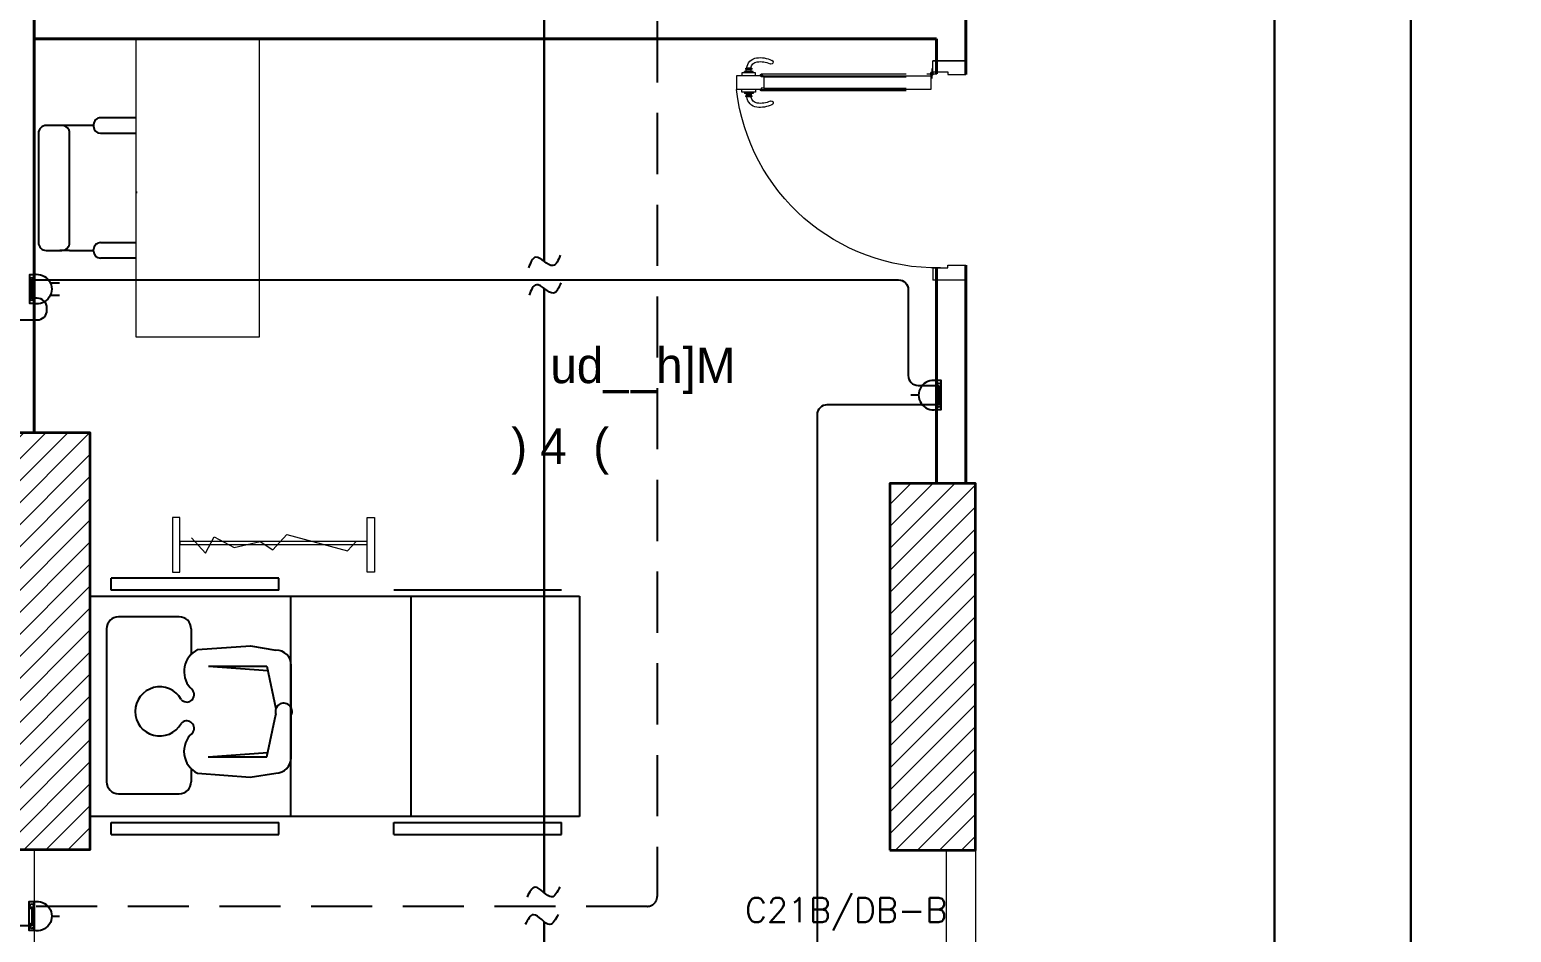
# Model space of a CAD drawing. Header units: inches. Extents: x 3955 to 4125, y 4886 to 4983.
# Drawn here: x 4042.08 to 4048.13, y 4931.12 to 4934.82 of the extents above; entities that cross this region are included whole.
import ezdxf

# ---------------------------------------------------------------- set-up
doc = ezdxf.new("R2010")
doc.units = ezdxf.units.IN
doc.header["$MEASUREMENT"] = 0
doc.linetypes.add('HIDDEN', pattern=[0.375, 0.25, -0.125])
doc.layers.get('0').update_dxf_attribs({"lineweight": 35})
for name, color, linetype, lineweight in [('Column(S)', 24, 'Continuous', 35), ('DIM IN', 12, 'Continuous', 15), ('DOOR', 24, 'Continuous', 18), ('hatch col(S)', 45, 'Continuous', 15), ('Shop Drawing', 3, 'Continuous', 30), ('TEXT', 152, 'Continuous', 30), ('walls', 7, 'Continuous', 40)]:
    doc.layers.add(name, color=color, linetype=linetype, lineweight=lineweight)
for name, color, linetype in [('E Wiring', 1, 'HIDDEN'), ('E-CUT', 30, 'Continuous'), ('E-POWER', 3, 'Continuous'), ('E-TEXT', 2, 'Continuous'), ('finish', 32, 'Continuous'), ('N Wiring', 255, 'Continuous'), ('UMG-ML', 251, 'Continuous')]:
    doc.layers.add(name, color=color, linetype=linetype)
doc.styles.add('ELEC', font='romans.shx')
doc.styles.add('SOSA', font='sosa.shx')

# ---------------------------------------------------------------- blocks, each defined once
blk = doc.blocks.new('A$C73D03C2A')
at = {"layer": 'DOOR', "linetype": 'Continuous'}
for p, q in [((0.0605, 0.8351), (0.0605, 0.8895)), ((0.0605, 0.8895), (0.0714, 0.8895)), ((0.0714, 0.8128), (0.0714, 0.9107)), ((0.0714, 0.9107), (0.1258, 0.9107)), ((0.1258, 0.8128), (0.1258, 0.9107)), ((0.1367, 0.8895), (0.1258, 0.8895)), ((0.1367, 0.8351), (0.1367, 0.8895)), ((0.0412, 0.8522), (0.0412, 0.8715)), ((0.0463, 0.8522), (0.0463, 0.8715)), ((0.0466, 0.8522), (0.0466, 0.8721)), ((0.0529, 0.8721), (0.0466, 0.8721)), ((0.0529, 0.8522), (0.0466, 0.8522)), ((0.0529, 0.8522), (0.0529, 0.8721)), ((0.0551, 0.8453), (0.0551, 0.879)), ((0.0605, 0.879), (0.0551, 0.879)), ((0.0605, 0.8453), (0.0551, 0.8453)), ((0.0714, 0.8351), (0.0605, 0.8351)), ((0.1258, 0.8351), (0.1367, 0.8351)), ((0.1367, 0.879), (0.1421, 0.879)), ((0.1367, 0.8453), (0.1421, 0.8453)), ((0.1421, 0.8453), (0.1421, 0.879)), ((0.1443, 0.8721), (0.1506, 0.8721)), ((0.1443, 0.8522), (0.1443, 0.8721)), ((0.1443, 0.8522), (0.1506, 0.8522)), ((0.1506, 0.8522), (0.1506, 0.8721)), ((0.156, 0.8721), (0.1558, 0.8721)), ((0.156, 0.8522), (0.156, 0.8721)), ((0.0659, 0.2365), (0.0659, 0.8124)), ((0.0706, 0.8171), (0.0706, 0.8076)), ((0.0714, 0.8128), (0.0714, 0.2363)), ((0.0757, 0.8128), (0.0714, 0.8128)), ((0.0757, 0.8019), (0.0757, 0.8128)), ((0.0757, 0.8019), (0.0757, 0.2363)), ((0.0757, 0.8019), (0.1214, 0.8019)), ((0.1214, 0.8019), (0.1214, 0.8128)), ((0.1214, 0.8128), (0.1258, 0.8128)), ((0.1214, 0.8019), (0.1214, 0.2363)), ((0.1258, 0.8128), (0.1258, 0.2363)), ((0.1266, 0.8171), (0.1266, 0.8076)), ((0.1313, 0.2365), (0.1313, 0.8124)), ((0.0714, 0.2363), (0.0714, 0.1384)), ((0.1258, 0.1384), (0.1258, 0.2363)), ((0.0127, 0), (0.0127, 0.1306)), ((0.0563, 0.1306), (0.0127, 0.1306)), ((0.0563, 0.1306), (0.0563, 0.0707)), ((0.0714, 0.1384), (0.1258, 0.1384)), ((0.8351, 0.1306), (0.8351, 0.0707)), ((0.8351, 0.1306), (0.8839, 0.1306)), ((0.8839, 0), (0.8839, 0.1306)), ((0.0563, 0.0707), (0.0671, 0.0707)), ((0.0671, 0.0707), (0.0671, 0)), ((0.8242, 0.0707), (0.8242, 0)), ((0.8351, 0.0707), (0.8242, 0.0707)), ((0.0671, 0), (0.0127, 0)), ((0.8242, 0), (0.8839, 0))]:
    blk.add_line(p, q, dxfattribs=at)
at = {"layer": 'DOOR'}
for p, q in [((0.0127, 0.1307), (0.0127, 0)), ((0.0127, 0.1307), (0.0127, 0)), ((0.0127, 0.1307), (0.0127, 0)), ((0.0435, 0.1345), (0.0822, 0.1345)), ((0.0563, 0.1306), (0.0714, 0.1384)), ((0.0638, 0.1538), (0.0638, 0.1152))]:
    blk.add_line(p, q, dxfattribs=at)
at = {"layer": 'DOOR', "linetype": 'Continuous'}
blk.add_circle((0.0638, 0.1345), 0.00617, dxfattribs=at)
at = {"layer": 'DOOR'}
blk.add_arc((0.0349, 0.1156), 0.8003, 358.92889, 83.4773, dxfattribs=at)
at = {"layer": 'DOOR', "linetype": 'Continuous'}
for centre, radius, start, end in [((0.1052, 0.8173), 0.1054, 172.49463, 205.98988), ((0.0462, 0.8251), 0.0459, 96.27656, 172.49463), ((0.106, 0.8158), 0.0903, 171.58976, 204.90774), ((0.0462, 0.8251), 0.0297, 99.70891, 172.49463), ((0.0437, 0.8715), 0.00259, 0, 180), ((0.0437, 0.8522), 0.00259, 180, 0), ((0.1532, 0.8721), 0.00262, 0, 192.45107), ((0.1532, 0.8522), 0.00262, 167.54893, 0), ((0.151, 0.8244), 0.0459, 7.50537, 83.72344), ((0.151, 0.8244), 0.0297, 7.50537, 80.29109), ((0.0912, 0.8151), 0.0903, 335.09226, 8.41024), ((0.092, 0.8166), 0.1054, 334.01012, 7.50537), ((0.0179, 0.7732), 0.00773, 195.29128, 36.68849), ((0.0706, 0.8124), 0.00476, 90, 270), ((0.1266, 0.8124), 0.00476, 270, 90), ((0.1793, 0.7725), 0.00773, 143.31151, 344.70872)]:
    blk.add_arc(centre, radius, start, end, dxfattribs=at)
blk = doc.blocks.new('d33dd3')
at = {"layer": 'UMG-ML'}
for p, q in [((-0.2736, -0.6875, 0), (-0.2736, 1.3125, 0)), ((-0.2736, 1.3125, 0), (0.6264, 1.3125, 0)), ((0.6264, 1.3125, 0), (0.6264, -0.6875, 0)), ((-0.3478, 1.2266, 0), (-0.3478, 0.5408, 0)), ((-0.3478, 1.2266, 0), (-0.2986, 1.2266, 0)), ((-0.2986, 1.2266, 0), (-0.2986, 0.5408, 0)), ((0.4933, 1.2456, 0), (-0.132, 1.2456, 0)), ((0.6514, 1.2266, 0), (0.7006, 1.2266, 0)), ((0.6514, 0.5408, 0), (0.6514, 1.2266, 0)), ((0.7006, 0.5408, 0), (0.7006, 1.2266, 0)), ((-0.1813, 1.1964, 0), (-0.1813, 0.949, 0)), ((0.5425, 0.949, 0), (0.5425, 1.1964, 0)), ((-0.079, 0.8998, 0), (-0.132, 0.8998, 0)), ((-0.0974, 0.8741, 0), (-0.1129, 0.6585, 0)), ((0.4933, 0.8998, 0), (0.3893, 0.8998, 0)), ((0.4083, 0.8735, 0), (0.4233, 0.6578, 0)), ((-0.0303, 0.83, 0), (-0.0306, 0.5902, 0)), ((-0.0303, 0.83, 0), (-0.0123, 0.5863, 0)), ((0.341, 0.8296, 0), (0.3224, 0.5859, 0)), ((0.341, 0.8296, 0), (0.3407, 0.5898, 0)), ((-0.1129, 0.6585, 0), (-0.0964, 0.5537, 0)), ((0.4233, 0.6578, 0), (0.4065, 0.5531, 0)), ((-0.0306, 0.5902, 0), (0.1437, 0.5533, 0)), ((0.3407, 0.5898, 0), (0.1666, 0.5534, 0)), ((-0.3478, 0.5408, 0), (-0.2986, 0.5408, 0)), ((-0.2736, 0.4921, 0), (0.6264, 0.4921, 0)), ((-0.0336, 0.4908, 0), (0.1403, 0.4906, 0)), ((0.1701, 0.4905, 0), (0.3435, 0.4903, 0)), ((0.6514, 0.5408, 0), (0.7006, 0.5408, 0)), ((-0.3478, 0.0708), (-0.3478, -0.615, 0)), ((-0.3478, 0.0708), (-0.2986, 0.0708)), ((-0.2986, 0.0708), (-0.2986, -0.615, 0)), ((0.6514, -0.615, 0), (0.6514, 0.0708)), ((-0.2736, 0), (0.6264, 0)), ((-0.3478, -0.615, 0), (-0.2986, -0.615, 0)), ((0.6264, -0.6875, 0), (-0.2736, -0.6875, 0))]:
    blk.add_line(p, q, dxfattribs=at)
at = {"layer": 'UMG-ML', "extrusion": (2.41083e-16, 3.09637e-09, 1)}
for centre, major_axis, start_param, end_param in [((-0.132, 1.1964, 0), (-0.0348, 0.0348), -0.785398, 0.785398), ((0.4933, 1.1964, 0), (0.0348, 0.0348), 5.497787, 7.068583), ((0.1556, 1.0283, 0), (0.0711, 0.0711), 4.437256, 9.697548), ((-0.132, 0.949, 0), (0.0348, 0.0348), 2.356194, 3.926991), ((-0.0081, 0.8294, 0), (0.0706, 0.0706), 6.221447, 8.175497), ((0.087, 0.9178, 0), (-0.0211, 0.0211), 1.847116, 4.797711), ((0.2239, 0.9176, 0), (0.0211, 0.0211), 1.483111, 4.433706), ((0.3189, 0.829, 0), (0.0706, 0.0706), 5.959307, 7.791512), ((0.4933, 0.949, 0), (-0.0348, 0.0348), 2.356194, 3.926991), ((0.0951, 0.9325, 0), (-0.033, 0.033), 1.439158, 1.849731), ((0.2159, 0.9324, 0), (0.033, 0.033), 4.431091, 4.841664), ((-0.0335, 0.5536, 0), (0.0444, 0.0444), 2.355013, 3.925809), ((0.1552, 0.5212, 0), (-0.0241, 0.0241), 1.902531, 5.841527), ((0.3436, 0.5532, 0), (0.0444, 0.0444), 3.925809, 5.496605)]:
    blk.add_ellipse(centre, major_axis=major_axis, ratio=1, start_param=start_param, end_param=end_param, dxfattribs=at)
blk = doc.blocks.new('A$C62E15A51')
at = {"layer": 'UMG-ML', "color": 34}
for p, q in [((0.0319, 0.3725), (0.0319, 0.3086)), ((0.5106, 0.4044), (0.0638, 0.4044)), ((0.5425, 0.3086), (0.5425, 0.3725)), ((0.0319, 0.2767), (0.0319, 0.3163)), ((0.5425, 0.2767), (0.5425, 0.3163)), ((0.0319, 0.2767), (0.0319, 0.1787)), ((0.0638, 0.2767), (0.5106, 0.2767)), ((0.5425, 0.1787), (0.5425, 0.2767)), ((0, 0.0044), (0, 0.15)), ((0.0287, 0.1787), (0.0351, 0.1787)), ((0.0638, 0.15), (0.0638, 0.0044)), ((0.5106, 0.15), (0.5106, 0.0044)), ((0.5457, 0.1787), (0.5393, 0.1787)), ((0.5744, 0.0044), (0.5744, 0.15)), ((0.269, 0), (0.269, 0.0044))]:
    blk.add_line(p, q, dxfattribs=at)
for centre, radius, start, end in [((0.0638, 0.3725), 0.0319, 90.00034, 180.00034), ((0.5106, 0.3725), 0.0319, 0.00034, 90.00034), ((0.0638, 0.3086), 0.0319, 180.00034, 270.00034), ((0.5106, 0.3086), 0.0319, 270.00034, 0.00034), ((0.0287, 0.15), 0.0287, 90.00034, 180.00034), ((0.0351, 0.15), 0.0287, 0.00034, 90.00034), ((0.5393, 0.15), 0.0287, 90.00034, 180.00034), ((0.5457, 0.15), 0.0287, 0.00034, 90.00034)]:
    blk.add_arc(centre, radius, start, end, dxfattribs=at)
blk = doc.blocks.new('S2')
at = {"linetype": 'Continuous'}
for p, q in [((-62, 167), (-62, 260)), ((62, 167), (62, 260))]:
    blk.add_line(p, q, dxfattribs=at)
blk.add_line((-147, 0), (147, 0))
blk.add_lwpolyline([(147, 0), (-147, 0), (-147, -44), (147, -44)], close=True)
for centre in [(-93, -22), (93, -22)]:
    blk.add_circle(centre, 19.4)
blk.add_arc((0, 30), 150, 348.4616, 191.5384, dxfattribs=at)
blk = doc.blocks.new('S1')
for p, q in [((0, 180), (0, 260)), ((-147, 0), (147, 0))]:
    blk.add_line(p, q)
blk.add_lwpolyline([(147, 0), (-147, 0), (-147, -48), (147, -48)], close=True)
for centre in [(-99, -24), (99, -24)]:
    blk.add_circle(centre, 22.2)
at = {"linetype": 'Continuous'}
blk.add_arc((0, 30), 150, 348.4616, 191.5384, dxfattribs=at)
blk = doc.blocks.new('A$C606D7A20')
at = {"layer": 'hatch col(S)', "ltscale": 2.5}
h = blk.add_hatch(dxfattribs=at)
h.set_pattern_fill('ANSI31', color=256, scale=0.02, angle=-360)
h.set_pattern_definition([(45, (-146.810725, 292.86771), (-0.044901281, 0.044901281), [])])
h.paths.add_polyline_path([(27.87755, -5.29784), (27.52755, -5.29784), (27.52755, -7.00207), (27.87755, -7.00207)])
h = blk.add_hatch(dxfattribs=at)
h.set_pattern_fill('ANSI31', color=256, scale=0.02, angle=-360)
h.set_pattern_definition([(45, (-607.68496, 328.17905), (-0.0449012806, 0.0449012806), [])])
h.paths.add_polyline_path([(31.49743, -5.50682), (31.14733, -5.50682), (31.14733, -7.00464), (31.49744, -7.00473)])
at = {"layer": 'Column(S)', "ltscale": 2.5}
for points in [[(27.52755, -7.00207), (27.87755, -7.00207), (27.87755, -5.29784), (27.52755, -5.29784)], [(31.14743, -7.00468), (31.49743, -7.00468), (31.49743, -5.50468), (31.14743, -5.50468)], [(31.14743, -7.00468), (31.49743, -7.00468), (31.49743, -5.50468), (31.14743, -5.50468)]]:
    blk.add_lwpolyline(points, close=True, dxfattribs=at)
at = {"layer": 'DIM IN', "ltscale": 2.5}
for p, q in [((28.29127, -5.7268, 0), (28.34921, -5.7895, 0)), ((28.34921, -5.7895, 0), (28.38468, -5.72325, 0)), ((28.38468, -5.72325, 0), (28.4665, -5.76706, 0)), ((28.4665, -5.76706, 0), (28.57228, -5.74218, 0)), ((28.57228, -5.74218, 0), (28.62431, -5.77649, 0)), ((28.62431, -5.77649, 0), (28.68106, -5.71379, 0)), ((28.68106, -5.71379, 0), (28.9299, -5.78004, 0)), ((28.9299, -5.78004, 0), (28.96419, -5.74218, 0)), ((27.64755, -7.00207), (27.64755, -8.18463)), ((31.37743, -7.00468), (31.37743, -8.30463)), ((31.49743, -7.00468), (31.49743, -8.30463))]:
    blk.add_line(p, q, dxfattribs=at)
blk.add_lwpolyline([(28.56844, -3.68734), (28.56844, -4.90653), (28.06545, -4.90653), (28.06545, -3.68734)], close=True, dxfattribs=at)
at = {"layer": 'DIM IN', "ltscale": 2.5, "elevation": 0}
for points in [[(28.21391, -5.64406), (28.21391, -5.86738), (28.24347, -5.86738), (28.24347, -5.64406)], [(29.03987, -5.64406), (29.03987, -5.86738), (29.01031, -5.86738), (29.01031, -5.64406)], [(28.24347, -5.74218), (28.24347, -5.75519), (29.01031, -5.75519), (29.01031, -5.74218)]]:
    blk.add_lwpolyline(points, close=True, dxfattribs=at)
at = {"layer": 'E Wiring'}
for points in [[(30.19563, -0.24038), (30.19563, -7.19409, -0.4142136), (30.15563, -7.23409), (27.63793, -7.23409)], [(27.63793, -7.31374), (27.48848, -7.31374, -0.4142136), (27.44848, -7.27374), (27.44848, -7.18989, -0.4142136), (27.48848, -7.14989), (27.53717, -7.14989), (27.53717, -7.07024), (25.3263, -7.07024, -0.4142136), (25.2863, -7.03024), (25.2863, -5.3002)]]:
    blk.add_lwpolyline(points, format="xyb", dxfattribs=at)
blk.add_lwpolyline([(27.63793, -7.23409), (27.63793, -7.31374)], dxfattribs=at)
at = {"layer": 'E-CUT'}
for points in [[(29.79927, -4.57164), (29.76939, -4.61452), (29.69927, -4.58027), (29.6694, -4.62315)], [(29.80163, -4.68423), (29.77175, -4.7271), (29.70164, -4.69286), (29.67176, -4.73574)], [(29.7974, -7.15553, 0), (29.76404, -7.19576, 0), (29.69703, -7.15577, 0), (29.66367, -7.196, 0)], [(29.79034, -7.26793, 0), (29.75698, -7.30815, 0), (29.68997, -7.26816, 0), (29.65661, -7.30839, 0)]]:
    blk.add_spline(points, degree=3, dxfattribs=at)
at = {"layer": 'N Wiring'}
for points in [[(27.53619, -4.8364), (27.66053, -4.8364, 0.4142136), (27.70053, -4.7964), (27.70053, -4.78783, 0.4142136), (27.66053, -4.74783), (27.63868, -4.74783), (27.63868, -4.67274), (31.18254, -4.67274, -0.4142136), (31.22254, -4.71274), (31.22254, -5.06399, 0.4142136), (31.26254, -5.10399), (31.34705, -5.10399), (31.34705, -5.10399), (31.34705, -5.10399, 0.4142136), (31.34705, -5.10399), (31.34705, -5.10399)], [(31.34705, -5.10399), (31.34705, -5.18364), (30.88995, -5.18364, 0.4142136), (30.84995, -5.22364), (30.84995, -8.19425)]]:
    blk.add_lwpolyline(points, format="xyb", dxfattribs=at)
at = {"layer": 'Shop Drawing', "elevation": 0}
for points in [[(34.53807, -2.02164), (33.31778, -2.02164, 0.4142136), (33.27778, -2.06164), (33.27778, -9.69396, -0.4142136), (33.23778, -9.73396), (19.27281, -9.73396, -0.4142136), (19.23281, -9.69396), (19.23281, -8.70353, -0.4142136), (19.27281, -8.66353), (20.48283, -8.66353)], [(32.72046, -2.59454), (32.72046, -9.64884, -0.4142136), (32.68046, -9.68884), (19.31281, -9.68884, -0.4142136), (19.27281, -9.64884), (19.27281, -8.7196, -0.4142136), (19.31281, -8.6796), (20.48283, -8.6796)]]:
    blk.add_lwpolyline(points, format="xyb", dxfattribs=at)
at = {"layer": 'Shop Drawing'}
for points in [[(29.73359, -4.59685), (29.73359, -3.58975)], [(29.73359, -7.17841), (29.73359, -4.70772)]]:
    blk.add_lwpolyline(points, dxfattribs=at)
blk.add_lwpolyline([(20.48283, -8.72781), (19.43281, -8.72781, 0.4142136), (19.39281, -8.76781), (19.39281, -9.51229, 0.4142136), (19.43281, -9.55229), (29.69359, -9.55229, 0.4142136), (29.73359, -9.51229), (29.73359, -7.29673)], format="xyb", dxfattribs=at)
at = {"layer": 'walls', "ltscale": 2.5}
for p, q in [((27.64743, -1.70324), (27.64743, -5.29784)), ((31.45743, -3.8336), (31.45743, -3.4227)), ((27.64743, -3.68734), (31.33743, -3.68734)), ((31.33743, -3.83019), (31.33743, -3.68734)), ((31.33743, -5.50468), (31.33743, -4.62367)), ((31.45743, -5.50468), (31.45743, -4.61247))]:
    blk.add_line(p, q, dxfattribs=at)
at = {"layer": 'DIM IN', "ltscale": 2.5, "rotation": 90.00000000000001}
blk.add_blockref('d33dd3', (29.18998, -6.59273, 0), dxfattribs=at)
at = {"layer": 'DOOR', "ltscale": 2.5, "xscale": -1.028836370296499, "yscale": 1.028836370296499, "zscale": 1.028836370296499, "rotation": 90}
blk.add_blockref('A$C73D03C2A', (31.45743, -3.76452), dxfattribs=at)
at = {"layer": 'E-POWER', "yscale": 0.0004022874689625001, "zscale": 0.0004022874689625001}
for name, p, xscale, rotation in [('S2', (27.64743, -4.71028), -0.0004022874689625001, 270), ('S1', (31.33743, -5.14381), 0.0004022874689625001, 89.9999999997509), ('S1', (27.64755, -7.27392), -0.0004022874689625001, 269.9999999999588)]:
    blk.add_blockref(name, p, dxfattribs=dict(at, xscale=xscale, rotation=rotation))
at = {"layer": 'finish', "ltscale": 2.5, "rotation": 89.99965652003596}
blk.add_blockref('A$C62E15A51', (28.06982, -4.58415), dxfattribs=at)
at = {"layer": 'E-TEXT', "style": 'ELEC'}
blk.add_text('C21B/DB-B', height=0.1, dxfattribs=at).set_placement((30.5549, -7.29901, 0))
at = {"layer": 'TEXT', "linetype": 'Continuous', "ltscale": 0.09, "style": 'SOSA'}
for s, p in [('ud__h]M', (29.75901, -5.095, 0)), (') 4  (', (29.59936, -5.42503, 0))]:
    blk.add_text(s, height=0.145417, dxfattribs=at).set_placement(p)

msp = doc.modelspace()

# ---------------------------------------------------------------- block references
msp.add_blockref('A$C606D7A20', (4014.4456, 4938.4649))

doc.saveas('drawing.dxf')
